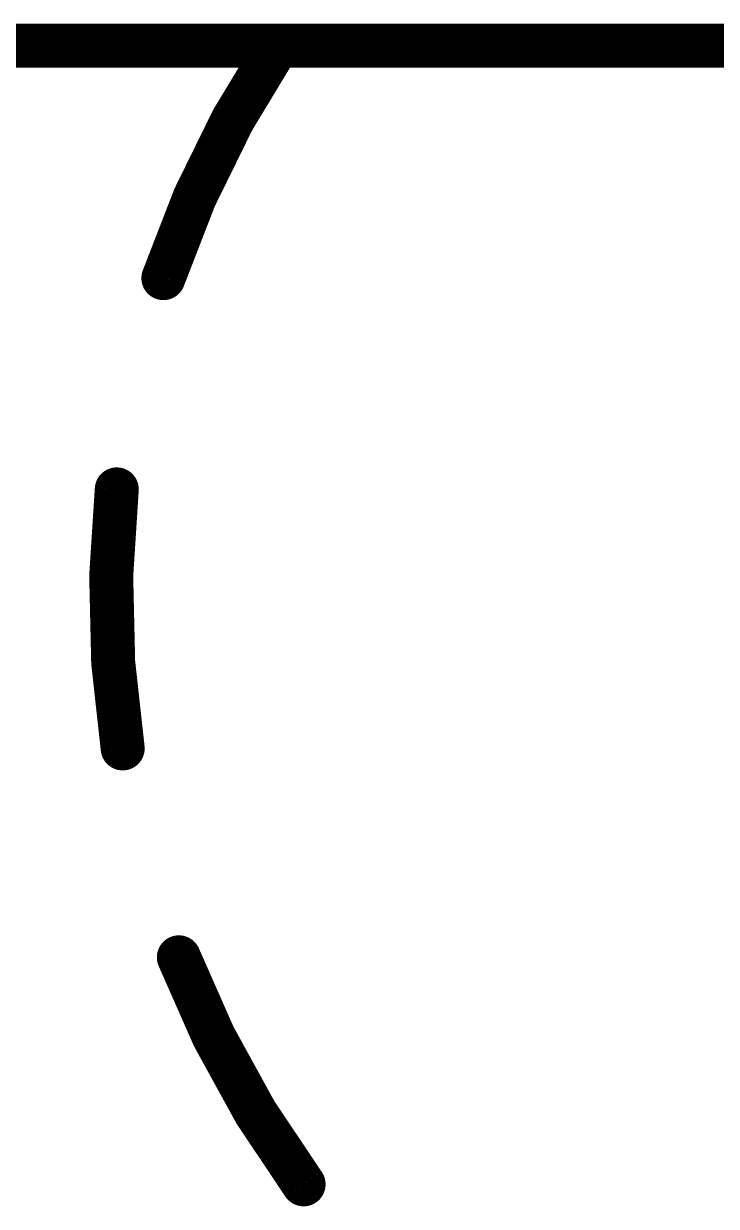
# Model space of a CAD drawing. Extents: x -31 to 86, y -14 to 53.
# Drawn here: x 53.44 to 56.63, y 25.13 to 30.58 of the extents above; entities that cross this region are included whole.
import ezdxf

# ---------------------------------------------------------------- set-up
doc = ezdxf.new("R2010")
doc.units = 0
for name, color, linetype in [('20', 53, 'CONTINUOUS'), ('21', 41, 'CONTINUOUS'), ('22', 40, 'CONTINUOUS')]:
    doc.layers.add(name, color=color, linetype=linetype)

msp = doc.modelspace()

# ---------------------------------------------------------------- linework, layer by layer
at = {"layer": '20', "const_width": 0.2032}
msp.add_lwpolyline([(2.54, 30.48), (59.69, 30.48)], dxfattribs=at)
at = {"layer": '21'}
for points, const_width in [([(54.61, 30.48, 0.0655), (54.0827, 29.4082)], 0.2032), ([(54.6523, 30.4518, 1), (54.5677, 30.5082)], 0.1016), ([(54.0346, 29.4245, 1), (54.1308, 29.3919)], 0.1016), ([(53.8676, 28.4336, 0.0655), (53.8949, 27.2394)], 0.2032), ([(53.9181, 28.4281, 1), (53.8171, 28.4391)], 0.1016), ([(53.8447, 27.2316, 1), (53.9451, 27.2472)], 0.1016), ([(54.2015, 26.2941, 1), (54.1068, 26.2572)], 0.1016), ([(54.1541, 26.2756, 0.0655), (54.7297, 25.229)], 0.2032), ([(54.6888, 25.1989, 1), (54.7707, 25.259)], 0.1016)]:
    msp.add_lwpolyline(points, format="xyb", dxfattribs=dict(at, const_width=const_width))
at = {"layer": '22'}
for points, const_width in [([(54.61, 30.48, 0.0655), (54.0827, 29.4082)], 0.2032), ([(54.6523, 30.4518, 1), (54.5677, 30.5082)], 0.1016), ([(54.0346, 29.4245, 1), (54.1308, 29.3919)], 0.1016), ([(53.8676, 28.4336, 0.0655), (53.8949, 27.2394)], 0.2032), ([(53.9181, 28.4281, 1), (53.8171, 28.4391)], 0.1016), ([(53.8447, 27.2316, 1), (53.9451, 27.2472)], 0.1016), ([(54.2015, 26.2941, 1), (54.1068, 26.2572)], 0.1016), ([(54.1541, 26.2756, 0.0655), (54.7297, 25.229)], 0.2032), ([(54.6888, 25.1989, 1), (54.7707, 25.259)], 0.1016)]:
    msp.add_lwpolyline(points, format="xyb", dxfattribs=dict(at, const_width=const_width))

doc.saveas('drawing.dxf')
